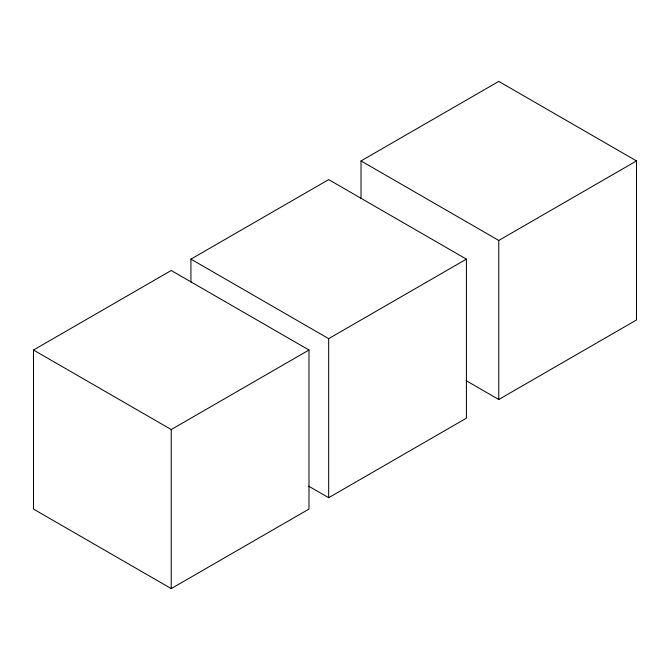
<?xml version="1.0" encoding="UTF-8"?>
<svg xmlns="http://www.w3.org/2000/svg" width="670" height="670" viewBox="0 0 670 670"><rect width="100%" height="100%" fill="white"/><g stroke="black" fill="none" stroke-linecap="round" stroke-linejoin="round"><path stroke-width="1" d="M33.5 350.025L171.235 270.496L308.979 350.025L308.979 509.074L171.235 588.595L33.5 509.074L33.5 350.025L171.235 429.545L308.979 350.025M190.925 282.154L190.925 259.131L328.668 179.61L466.404 259.131L466.404 418.18L328.668 497.701L308.728 486.194M361.021 198.596L361.021 160.926L498.765 81.405L636.5 160.926L636.5 319.975L498.765 399.504L466.136 380.669M190.925 259.131L328.668 338.651L466.404 259.131M361.021 160.926L498.765 240.455L636.5 160.926M498.765 240.455L498.765 399.504M328.668 338.651L328.668 497.701M171.235 429.545L171.235 588.595"/></g></svg>
